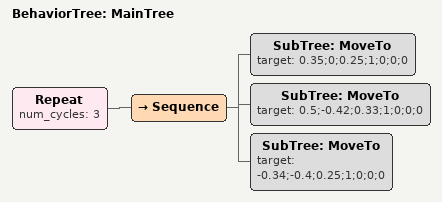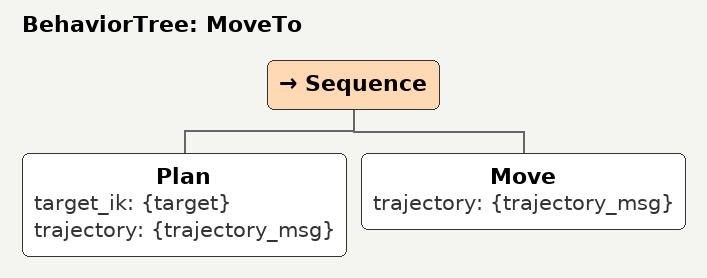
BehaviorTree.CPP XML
<?xml version="1.0" encoding="UTF-8"?>
<root BTCPP_format="4" main_tree_to_execute="MainTree">
  <BehaviorTree ID="MainTree">
    <Repeat num_cycles="3">
      <Sequence>
        <SubTree ID="MoveTo" target="0.35;0;0.25;1;0;0;0"/>
        <SubTree ID="MoveTo" target="0.5;-0.42;0.33;1;0;0;0"/>
        <SubTree ID="MoveTo" target="-0.34;-0.4;0.25;1;0;0;0"/>
      </Sequence>
    </Repeat>
  </BehaviorTree>

  <BehaviorTree ID="MoveTo">
    <Sequence>
      <Plan target_ik="{target}" trajectory="{trajectory_msg}"/>
      <Move trajectory="{trajectory_msg}"/>
    </Sequence>
  </BehaviorTree>

</root>
